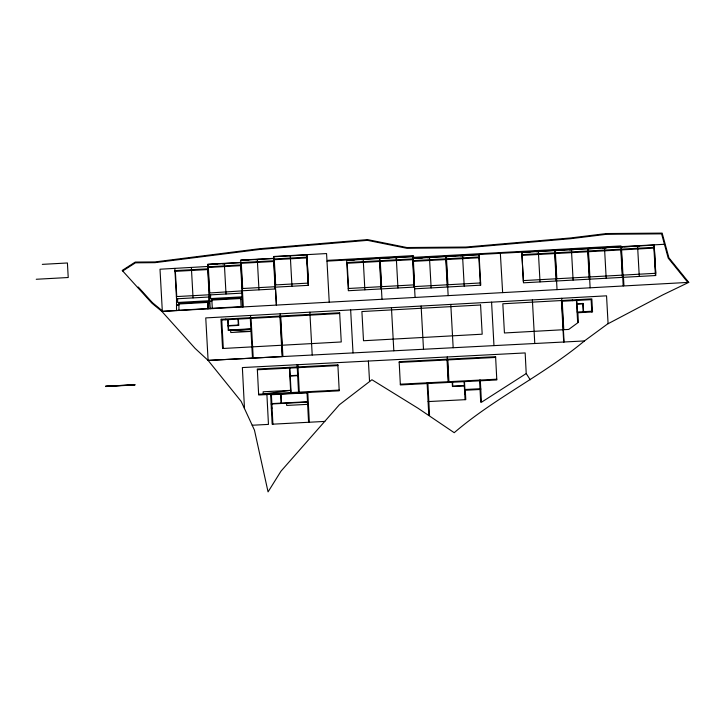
<?xml version="1.0" encoding="UTF-8"?>
<svg xmlns="http://www.w3.org/2000/svg" width="725" height="725" viewBox="0 0 725 725"><rect width="100%" height="100%" fill="white"/><g stroke="black" fill="none" stroke-linecap="round" stroke-linejoin="round"><path stroke-width="1.09" d="M137.714 287.535L138.267 287.037L152.413 302.651L162.536 310.989M584.432 340.94C543.46 375.015 494.649 398.007 454.212 432.689L418.053 408.257L371.925 379.746L339.391 404.74L280.983 471.177L268.06 491.894L254.466 430.161L241.162 401.387L208.102 360.416L195.152 348.444L161.865 311.406L151.906 303.195L122.208 270.434L135.24 262.078L154.914 261.933L259.169 248.757L367.53 239.603L406.879 247.533L465.803 247.053L570.512 237.963L606.49 233.55L662.152 233.106L668.903 257.783L688.75 282.369L662.868 294.858L607.396 324.084L584.432 340.94L253.233 358.077L251.013 317.65M122.715 270.996L135.457 262.822L154.96 262.667L259.242 249.5L367.484 240.347L406.807 248.276L465.849 247.796L570.593 238.706L606.544 234.293L661.59 233.849L668.223 258.136L687.835 282.415M244.488 408.592L242.368 367.566L525.163 352.93L526.223 373.556L481.445 402.257L480.303 380.054M42.313 264.362L67.416 262.976L68.222 277.512L36.25 279.27M273.751 256.75L306.829 254.919L308.506 285.333L275.428 287.154M274.576 258.299L240.745 260.076L243.319 306.911M240.763 260.347L273.851 258.526L273.887 259.269M240.773 260.465L248.874 260.012M255.454 259.65L259.151 259.45M273.869 258.97L306.956 257.148M273.914 259.713L306.992 257.892M240.872 262.414L207.794 264.235L210.241 308.732M240.89 262.568L273.968 260.746M207.803 264.507L240.89 262.686M207.812 264.625L216.956 264.118M222.493 263.818L226.191 263.61M240.927 263.311L274.014 261.489M207.894 266.111L208.637 266.066M207.921 266.465L160.007 269.22L162.3 310.798M207.93 266.854L241.008 264.915M327.682 260.347L413.504 255.617L413.612 257.357L620.999 245.929M207.966 267.48L241.044 265.658M326.984 261.127L412.806 256.396L412.915 258.136L664.435 244.28M346.668 260.311L412.815 256.668L415.081 297.449M354.09 260.021L346.668 260.429L348.335 290.725L414.492 287.082M361.358 259.623L365.047 259.414M382.637 258.444L388.881 258.1M395.352 257.747L398.116 257.593M174.961 270.624L208.039 268.803M174.997 271.368L208.084 269.546L208.057 269.075M412.924 258.408L479.08 254.765L480.757 285.17L414.591 288.822M422.068 258.018L414.772 258.308M427.614 257.71L431.303 257.511M446.011 256.695L455.146 256.197M460.692 255.889L464.381 255.689M521.81 252.517L529.912 252.073M536.5 251.711L540.188 251.512M554.897 250.696L556.746 250.478M558.83 250.478L564.032 250.197M569.578 249.889L573.267 249.69M587.975 248.874L596.077 248.43M602.665 248.068L606.354 247.859M621.053 247.053L622.902 246.835M624.026 246.89L630.197 246.545M639.432 246.038L637.583 246.138L639.269 276.433M346.786 262.541L412.933 258.897M346.831 263.284L412.978 259.641M521.891 254.004L522.634 253.968M413.042 260.628L479.207 256.985M521.928 254.629L654.249 247.343M521.937 254.747L523.423 281.817M413.087 261.372L479.243 257.728M521.973 255.372L654.294 248.086M275.301 284.934L308.379 283.103M242.313 288.532L275.4 286.71M242.44 290.761L275.518 288.931M242.44 290.87L209.371 292.991M176.392 296.588L209.471 294.767M242.558 293.099L209.48 294.921L209.48 301.237L211.899 301.102L212.298 308.252M348.218 288.505L414.365 284.853M209.597 296.987L176.51 298.818L174.834 268.404M414.473 286.593L480.639 282.949M523.359 280.593L655.681 273.298M241.951 296.851L210.594 298.573L210.594 294.858M414.537 287.825L413.449 261.353M211.845 300.105L240.673 298.51M208.773 300.757L177.625 302.47L177.625 298.754L176.51 298.754L176.51 310.599M240.727 299.516L242.096 299.443M178.876 303.993L207.703 302.407M176.556 305.125L178.93 304.998L178.839 303.295L207.667 301.709L207.767 308.868L207.767 303.403L209.48 303.313M208.773 308.442L162.328 311.378M210.223 308.361L242.485 306.584M161.865 311.406L688.75 282.369M221.75 320.006L339.69 313.508M577 303.775L583.118 303.44L583.571 311.687M577.018 304.147L583.136 303.811M228.022 325.616L238.706 325.027M228.04 325.978L238.724 325.398L238.38 319.091M228.266 330.065L250.877 328.815M250.904 329.186L228.293 330.437L227.695 319.68M577.082 312.04L592.515 311.197M105.723 386.316L120.259 385.51M120.404 385.501L134.941 384.703M105.66 386.543L135.031 384.921L105.705 386.09M270.624 394.373L272.165 424.207L324.854 421.415M608.085 323.712L606.544 295.827L205.755 317.913L208.102 360.416L282.17 356.582L279.941 316.055M208.102 360.416L252.499 358.114L250.27 317.686M257.357 369.768L337.913 365.599M399.194 362.428L495.637 357.434M289.846 375.695L297.658 375.287M289.864 376.067L297.676 375.659M400.318 384.196L496.761 379.202M258.626 394.246L339.182 390.077M270.642 394.744L307.79 392.823M464.308 385.537L452.79 386.135L452.59 382.238M464.326 385.908L452.436 386.525L452.219 382.256M464.517 389.542L480.748 388.7M464.553 390.286L480.784 389.443M271.839 403.598L307.509 401.75M271.123 404.006L307.527 402.121M464.77 394.364L465.504 394.327M307.645 404.351L286.692 405.438L286.574 403.209M271.331 408.084L272.074 408.048M428.085 401.587L465.785 399.638L465.296 390.249M252.182 425.24L268.458 424.397L266.909 394.563M176.51 305.125L177.625 305.071M526.223 373.556L530.238 379.809M621.171 249.164L621.216 249.907M588.129 251.729L587.966 248.757L590.132 287.798M555.006 252.807L555.051 253.551M500.35 253.315L502.642 292.619M368.391 361.041L369.56 381.567M622.603 275.119L622.73 277.349M589.643 279.17L589.425 275.165M573.103 280.086L571.436 249.79M556.438 278.772L556.564 280.992L554.888 250.587L554.924 251.321M540.025 281.907L538.349 251.611M464.218 286.085L462.55 255.789M446.12 258.807L446.165 259.55M381.404 288.541L382.002 299.271M258.979 289.846L257.312 259.55M654.322 247.062L655.753 273.026M653.76 245.132L655.436 275.545M637.71 248.249L637.755 248.992M623.437 276.624L623.908 285.197M621.579 249.88L622.974 275.219M623.21 285.976L621.053 246.935L621.089 247.678M620.845 249.926L622.358 277.367M604.514 247.968L606.182 278.264M588.501 251.711L589.887 276.923M591.808 311.977L591.138 299.652L562.21 301.247L563.778 329.703M587.757 251.747L589.271 279.188M582.746 303.458L583.199 311.705M576.819 300.44L577.453 312.022M576.402 299.715L577.653 322.371M571.554 251.901L571.59 252.635M572.324 299.942L572.369 300.685M561.676 298.301L564.077 341.992M561.422 300.54L563.706 342.01M555.423 253.532L556.809 278.753M556.555 280.72L557.045 289.628M554.679 253.569L556.193 281.019M538.467 253.723L538.512 254.466M532.377 299.914L534.778 343.505M491.577 302.162L493.97 345.617M479.08 254.765L479.125 255.499M478.872 257.747L480.385 285.197M462.668 257.901L462.704 258.644M450.787 304.409L453.17 347.728M446.537 259.532L447.923 284.753M447.669 286.719L448.159 295.628M447.678 286.991L446.002 256.587L446.038 257.33M445.793 259.568L447.307 287.018M429.463 257.493L431.139 287.907M421.116 306.041L423.5 349.269M412.815 256.668L412.851 257.411M412.443 256.686L412.552 258.707M412.607 259.659L414.12 287.1M396.276 257.583L397.952 287.988M391.446 307.681L393.82 350.8M380.263 261.435L381.658 286.656M381.423 288.903L379.737 258.49L379.782 259.233M379.538 261.48L381.051 288.922M363.207 259.405L364.874 289.819M350.646 309.928L353.021 352.912M347.193 263.266L348.589 288.595M329.241 302.18L326.567 253.56L273.733 256.478L276.406 305.089L275.382 286.438M307.01 256.877L308.442 282.832M306.829 254.919L306.874 255.662M309.856 312.176L312.212 355.023M306.458 254.946L308.134 285.351M290.29 255.834L291.967 286.248M280.675 316.009L282.913 356.537M280.185 313.807L282.542 356.564M274.286 259.695L275.672 284.907M273.642 261.507L275.147 288.958M257.429 261.662L257.466 262.405M250.515 315.447L250.642 317.668M241.298 263.293L242.694 288.623M240.682 265.676L242.186 293.118M241.742 293.145L242.503 306.956M241.126 306.657L240.637 297.821L211.809 299.407L211.899 301.102M238.008 319.109L238.353 325.416M228.067 319.662L228.656 330.41M224.342 263.601L226.019 294.006M225.792 319.036L225.828 319.779M221.714 319.263L223.318 348.462M208.302 266.827L209.724 292.673M207.921 266.583L207.957 267.326M207.712 269.564L209.226 297.014M191.382 267.607L193.049 297.903M175.368 271.349L176.764 296.679M479.56 380.099L480.711 402.293M464.48 381.622L464.888 389.524M464.109 381.64L465.042 399.674M447.751 359.174L448.911 381.685M447.262 356.963L448.539 381.703M447.008 359.21L448.168 381.722M427.859 382.773L429.544 415.479M427.116 382.809L428.81 415.525M307.772 392.452L309.321 422.276M307.028 392.488L308.578 422.322M297.857 364.693L299.316 392.887M297.486 364.711L297.594 366.941M297.114 364.729L298.573 392.923M289.828 368.083L291.097 392.569M289.42 367.367L290.725 392.587M285.342 367.575L285.378 368.318M281.037 394.201L281.517 403.472M280.666 394.219L281.146 403.49M271.368 394.337L272.908 424.161M208.773 297.032L208.773 308.814M178.93 304.998L178.93 310.092M578.396 322.335L568.726 329.431L504.437 332.974L502.824 303.775L591.836 298.863L592.552 311.94L577.87 312.747L578.396 322.335M290.607 390.358L263.248 394.01L263.139 391.781L290.607 390.358M654.131 245.113L521.81 252.409L523.477 282.813L655.808 275.527L654.131 245.113M339.644 312.765L220.971 319.308L222.575 348.507L341.257 341.964L339.644 312.765M480.575 304.998L361.902 311.542L363.506 340.741L482.188 334.198L480.575 304.998M251.022 331.416L230.767 332.53L230.641 330.301L251.022 331.416M337.877 364.856L257.321 369.025L258.662 394.989L339.218 390.82L337.877 364.856M495.601 356.691L399.158 361.684L400.363 384.939L496.806 379.945L495.601 356.691"/></g></svg>
